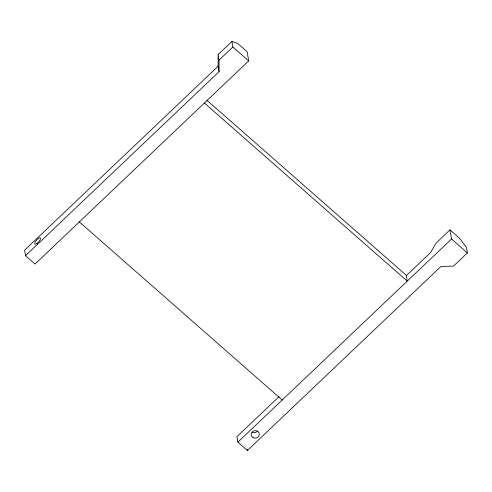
<?xml version="1.0" encoding="UTF-8"?>
<svg xmlns="http://www.w3.org/2000/svg" width="492" height="492" viewBox="0 0 492 492"><rect width="100%" height="100%" fill="white"/><g stroke="black" fill="none" stroke-linecap="round" stroke-linejoin="round"><path stroke-width="0.74" d="M218.097 54.649L231.923 41.506L237.642 43.413L247.15 51.758L248.7 60.903L35.037 264.044L25.529 255.699L24.6 250.207L218.153 66.186L218.097 54.649L219.026 60.135L219.081 71.678L25.529 255.699M219.026 60.135L232.851 46.992L231.923 41.506M279.05 396.644L236.959 436.662L237.888 442.148L247.402 450.494L440.949 266.473L453.575 266.067L467.4 252.925L466.471 247.433L459.516 238.208L450.008 229.862L436.183 243.005L430.512 252.642L406.318 275.643M237.888 442.148L451.551 239.007L450.008 229.862M232.851 46.992L248.7 60.903M451.551 239.007L467.4 252.925M206.861 100.208L406.257 275.274L407.247 281.129L204.395 103.025M79.341 221.923L282.193 400.027M218.153 66.186L219.081 71.678M247.168 449.122L247.402 450.494M257.199 431.447A4.114 3.745 -9.6 0 1 252.248 432.204M253.177 437.689A4.114 3.745 -9.6 0 0 259.321 434.239A4.114 3.745 -9.6 0 0 253.146 431.189A4.114 3.745 -9.6 0 0 253.177 437.689M37.158 243.337A4.114 1.371 -48.7 0 0 40.35 237.913A4.114 1.371 -48.7 0 0 35.387 241.757A4.114 1.371 -48.7 0 0 37.158 243.337"/></g></svg>
